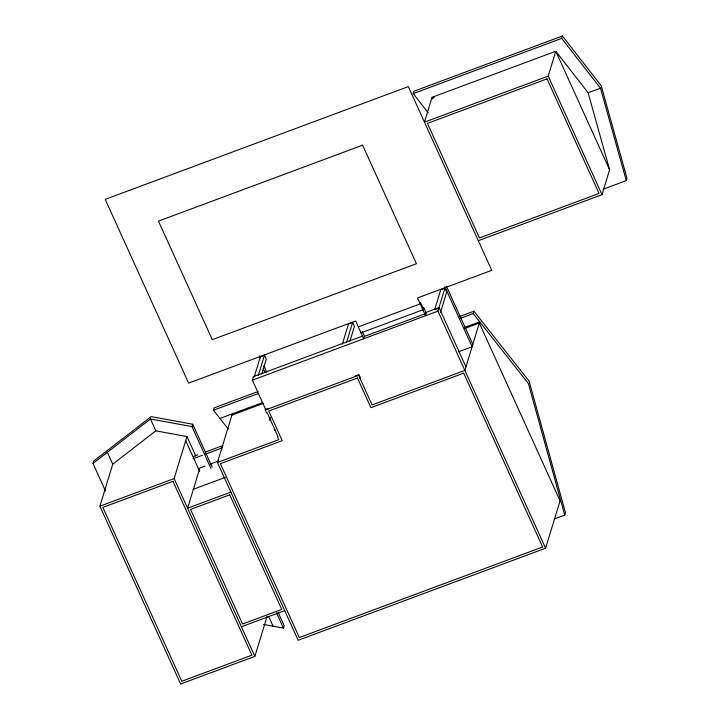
<?xml version="1.0" encoding="UTF-8"?>
<svg xmlns="http://www.w3.org/2000/svg" width="720" height="720" viewBox="0 0 720 720"><rect width="100%" height="100%" fill="white"/><g stroke="black" fill="none" stroke-linecap="round" stroke-linejoin="round"><path stroke-width="1.08" d="M105.543 491.049L93.006 463.428L93.726 461.061L151.173 416.61L192.699 424.233L212.211 467.199M267.075 616.437L254.862 656.379L180.63 684L99.9 506.187L112.752 464.166L155.835 430.83L186.975 436.554L195.795 455.967M254.862 656.379L174.132 478.575L186.975 436.554M211.023 468.54L191.979 426.6L192.699 424.233M228.267 429.048L213.435 410.229L214.155 407.862L258.066 391.527M560.457 499.608L545.598 548.208L298.17 640.269L217.431 462.465L232.29 413.856M464.985 327.285L479.727 321.804L464.868 370.404L372.078 404.928L358.623 375.291L265.833 409.815L252.378 380.178L253.467 376.623L362.502 336.06M254.205 376.929L260.361 356.805L264.483 355.266L266.274 359.226L261.747 374.049M258.327 375.39L264.483 355.266M270.648 420.399L270.126 420.597L269.685 419.607L270.324 417.501M428.202 112.833L413.226 93.6L413.946 91.233L562.41 36L601.218 85.815L626.994 178.245L626.274 180.612L603.108 189.234M342.351 344.133L348.507 324.009L352.629 322.47L354.429 326.43L349.893 341.253M346.482 342.594L352.629 322.47M434.124 96.534L433.764 97.722L431.703 98.487M362.205 331.443L364.446 336.384L363.726 338.751L355.653 320.967L188.631 383.112L105.21 199.368L408.321 86.598L491.742 270.333L417.51 297.954L425.583 315.738L426.312 313.371L423.621 307.44L422.892 309.807L361.035 332.82M263.43 624.438L283.473 628.119L284.202 625.752L278.163 612.459M444.906 288.144L438.75 308.268L434.628 309.798L440.775 289.674L444.906 288.144L446.697 292.095L440.541 312.219M545.598 548.208L437.958 311.13L439.038 307.584L425.412 312.651M460.611 318.267L473.238 313.569L473.958 311.202L529.119 381.186L565.461 512.721L564.732 515.088L554.22 519.003M602.001 194.67L548.181 76.131L555.786 51.273L588.123 92.79L609.606 169.812L602.001 194.67L478.287 240.705M413.226 93.6L561.69 38.367L562.41 36M93.006 463.428L150.453 418.977L191.979 426.6M433.881 97.326L431.82 98.091L432.27 99.081M548.181 76.131L424.467 122.157L432.063 97.299L555.786 51.273L609.606 169.812M588.123 92.79L600.489 88.182L626.274 180.612M358.344 326.898L420.201 303.885L420.561 302.697L423.252 308.628M364.446 336.384L425.259 313.758M252.378 380.178L437.958 311.13M459.369 316.629L473.958 311.202M213.435 410.229L258.66 393.399M219.924 418.464L262.827 402.498M231.912 415.116L263.097 403.506M464.751 328.482L479.34 323.055L560.079 500.868M359.973 378.252L360.486 378.063L358.911 374.607L355.311 375.948L355.527 376.443M269.685 419.607L270.198 419.418M458.55 351.774L472.104 346.725L444.888 286.785M193.68 456.417L197.883 454.851M205.236 452.115L223.101 445.473M192.951 458.784L202.41 455.265M205.56 454.095L222.372 447.84M274.725 429.381L274.212 429.579L274.653 430.569L275.175 430.371M205.047 466.047L199.89 467.964L187.587 508.203L230.886 492.093M210.204 464.13L218.448 461.061M99.9 506.187L174.132 478.575M217.431 462.465L278.775 439.641L277.434 436.671L277.947 436.482L267.183 412.776L266.67 412.965L265.095 409.509L268.191 408.357L268.416 408.852M193.374 489.267L225.342 477.378M241.407 626.751L284.706 610.641M473.238 313.569L528.399 383.553L564.732 515.088M561.69 38.367L600.489 88.182M446.535 286.443L472.833 344.358M439.038 307.584L465.957 366.849M259.29 355.779L260.208 357.804M263.889 365.895L266.643 371.97M263.16 368.424L265.014 372.501M276.507 612.783L283.473 628.119M268.605 616.338L273.096 626.211M185.715 440.694L199.629 471.348M150.453 418.977L155.835 430.83M107.37 452.313L112.752 464.166M362.61 145.179L158.472 221.121L212.292 339.669L416.43 263.718L362.61 145.179M547.02 78.876L427.428 123.372L479.448 237.96L599.049 193.464L547.02 78.876M357.462 378.036L268.794 411.021L282.249 440.658L220.392 463.671L299.331 637.533L542.637 547.002L463.707 373.149L370.917 407.664L357.462 378.036M172.971 481.311L102.861 507.402L181.8 681.255L251.901 655.173L172.971 481.311M229.725 494.838L190.548 509.418L242.577 624.006L281.754 609.426L229.725 494.838"/></g></svg>
